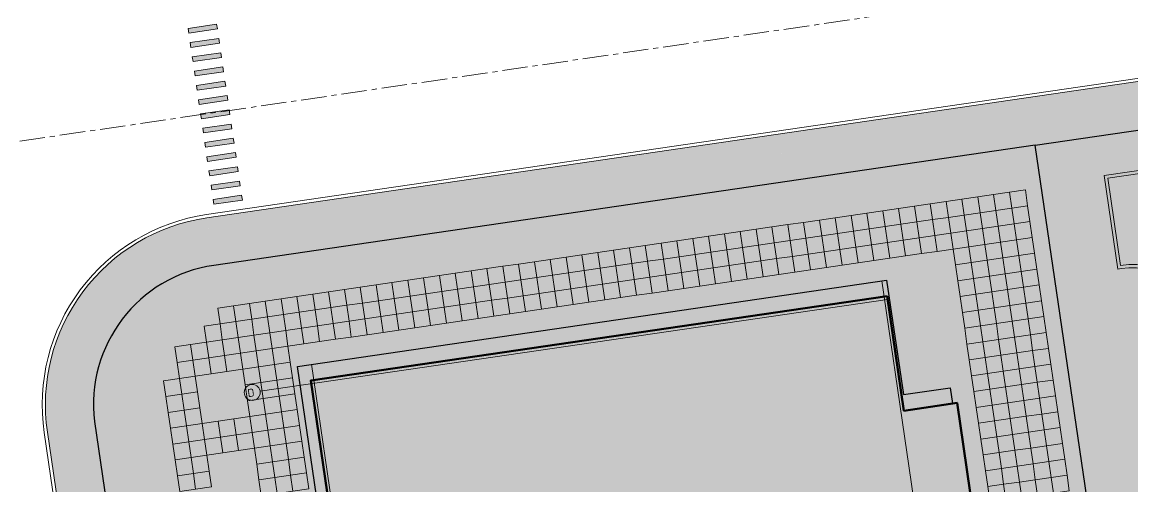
# Model space of a CAD drawing. Header units: metres. Extents: x 2 to 659295185, y -28 to 1124222152.
# Drawn here: x 656810.8 to 656880.2, y 1124447.7 to 1124476.7 of the extents above; entities that cross this region are included whole.
import ezdxf

# ---------------------------------------------------------------- set-up
doc = ezdxf.new("R2010")
doc.units = ezdxf.units.M
doc.header["$MEASUREMENT"] = 0
doc.linetypes.add('CENTER', pattern=[50.8, 31.75, -6.35, 6.35, -6.35])
for name, color, linetype, lineweight in [("a''brocal", 220, 'CONTINUOUS', 15), ('area verde', 76, 'CONTINUOUS', 13), ('eje vial', 1, 'CENTER', 15), ('ESCUELA', 7, 'CONTINUOUS', 15), ('paso peatonal', 252, 'CONTINUOUS', 5)]:
    doc.layers.add(name, color=color, linetype=linetype, lineweight=lineweight)
doc.layers.add('AREA ACERA', color=7, linetype='CONTINUOUS', lineweight=15, true_color=0xfbe193)
doc.layers.add('parcela simoncito', color=7, linetype='CONTINUOUS', lineweight=9, true_color=0xe9debe)
doc.styles.add('СПДС', font='isocpeur.ttf')
doc.linetypes.add('FENCELINE2', pattern='A,0.25,-0.1,[132,ltypeshp.shx,S=0.1,R=0,X=-0.1,Y=0],-0.1,1', length=1.45)

# ---------------------------------------------------------------- blocks, each defined once
blk = doc.blocks.new('simoncito')
at = {"layer": 'ESCUELA', "linetype": 'Continuous', "lineweight": 0}
blk.add_hatch(color=252, dxfattribs=at).paths.add_polyline_path([(-455.6, -2173.202), (-495.36, -2173.202), (-495.361, -2154.802), (-458.961, -2154.802), (-458.961, -2162.022), (-455.601, -2162.022)])
at = {"layer": 'ESCUELA', "color": 5, "linetype": 'Continuous', "lineweight": 30}
blk.add_lwpolyline([(-455.887, -2173.202), (-455.89, -2176.921), (-481.237, -2176.912), (-481.237, -2174.202), (-496.047, -2174.202), (-496.046, -2153.802), (-458.847, -2153.802), (-458.847, -2161.022), (-455.887, -2161.022), (-455.887, -2162.022)], dxfattribs=at)
at = {"layer": 'ESCUELA', "color": 1, "linetype": 'Continuous', "lineweight": 0}
for points in [[(-495.161, -2153.802), (-495.161, -2175.418)], [(-459.161, -2153.802), (-459.16, -2175.418)], [(-498.581, -2155.002), (-458.961, -2155.001)], [(-498.581, -2173.002), (-455.601, -2173.001)]]:
    blk.add_lwpolyline(points, dxfattribs=at)
at = {"layer": 'ESCUELA', "linetype": 'Continuous', "lineweight": 0}
blk.add_lwpolyline([(-455.6, -2173.202), (-495.36, -2173.202), (-495.361, -2154.802), (-458.961, -2154.802), (-458.961, -2162.022), (-455.601, -2162.022), (-455.6, -2173.202)], dxfattribs=at)
at = {"layer": 'ESCUELA', "linetype": 'Continuous', "lineweight": 50}
blk.add_lwpolyline([(-458.961, -2154.802), (-495.361, -2154.802), (-495.36, -2173.202), (-455.6, -2173.201), (-455.601, -2162.022), (-458.961, -2162.022), (-458.961, -2154.802)], dxfattribs=at)
at = {"layer": 'ESCUELA', "color": 1, "linetype": 'Continuous', "lineweight": 0}
for centre in [(-499.081, -2155.002), (-499.081, -2173.002), (-495.174, -2175.918), (-459.461, -2175.918)]:
    blk.add_circle(centre, 0.5, dxfattribs=at)
at = {"layer": 'ESCUELA', "color": 1, "lineweight": 50, "char_height": 0.5, "width": 0.38012, "attachment_point": 3, "rotation": 359.99786, "style": 'СПДС'}
for s, insert in [('D', (-498.952, -2154.763)), ('A', (-498.952, -2172.763)), ('1', (-495.03, -2175.673)), ('7', (-459.324, -2175.686))]:
    blk.add_mtext(s, dxfattribs=dict(at, insert=insert))
blk = doc.blocks.new('A$C3E6343CC')
at = {"layer": 'paso peatonal', "linetype": 'Continuous'}
for points in [[(2.041, -1.521), (0.26, -1.781), (0.304, -2.078), (2.085, -1.817)], [(2.172, -2.411), (0.391, -2.672), (0.434, -2.968), (2.215, -2.708)], [(2.302, -3.302), (0.521, -3.562), (0.564, -3.859), (2.345, -3.599)], [(2.432, -4.192), (0.651, -4.453), (0.694, -4.749), (2.475, -4.489)], [(2.562, -5.083), (0.781, -5.343), (0.825, -5.64), (2.606, -5.38)], [(2.692, -5.973), (0.911, -6.234), (0.955, -6.531), (2.736, -6.27)], [(2.823, -6.864), (1.042, -7.124), (1.085, -7.421), (2.866, -7.161)], [(2.953, -7.754), (1.172, -8.015), (1.215, -8.312), (2.996, -8.051)], [(3.083, -8.645), (1.302, -8.905), (1.345, -9.202), (3.126, -8.942)], [(3.213, -9.535), (1.432, -9.796), (1.476, -10.093), (3.257, -9.832)], [(3.343, -10.426), (1.562, -10.686), (1.606, -10.983), (3.387, -10.723)], [(3.474, -11.316), (1.693, -11.577), (1.736, -11.874), (3.517, -11.613)], [(3.604, -12.207), (1.823, -12.467), (1.866, -12.764), (3.647, -12.504)]]:
    blk.add_hatch(color=256, dxfattribs=at).paths.add_polyline_path(points)
at = {"layer": 'paso peatonal', "linetype": 'Continuous', "flags": 128}
for points in [[(2.041, -1.521), (0.26, -1.781), (0.304, -2.078), (2.085, -1.817), (2.041, -1.521)], [(2.172, -2.411), (0.391, -2.672), (0.434, -2.968), (2.215, -2.708), (2.172, -2.411)], [(2.302, -3.302), (0.521, -3.562), (0.564, -3.859), (2.345, -3.599), (2.302, -3.302)], [(2.432, -4.192), (0.651, -4.453), (0.694, -4.749), (2.475, -4.489), (2.432, -4.192)], [(2.562, -5.083), (0.781, -5.343), (0.825, -5.64), (2.606, -5.38), (2.562, -5.083)], [(2.692, -5.973), (0.911, -6.234), (0.955, -6.531), (2.736, -6.27), (2.692, -5.973)], [(2.823, -6.864), (1.042, -7.124), (1.085, -7.421), (2.866, -7.161), (2.823, -6.864)], [(2.953, -7.754), (1.172, -8.015), (1.215, -8.312), (2.996, -8.051), (2.953, -7.754)], [(3.083, -8.645), (1.302, -8.905), (1.345, -9.202), (3.126, -8.942), (3.083, -8.645)], [(3.213, -9.535), (1.432, -9.796), (1.476, -10.093), (3.257, -9.832), (3.213, -9.535)], [(3.343, -10.426), (1.562, -10.686), (1.606, -10.983), (3.387, -10.723), (3.343, -10.426)], [(3.474, -11.316), (1.693, -11.577), (1.736, -11.874), (3.517, -11.613), (3.474, -11.316)], [(3.604, -12.207), (1.823, -12.467), (1.866, -12.764), (3.647, -12.504), (3.604, -12.207)]]:
    blk.add_lwpolyline(points, dxfattribs=at)

msp = doc.modelspace()

# ---------------------------------------------------------------- hatches: boundary and pattern name
at = {"layer": 'AREA ACERA'}
h = msp.add_hatch(color=256, dxfattribs=at)
h.dxf.hatch_style = 1
edge = h.paths.add_edge_path()
edge.add_line((656812.7922, 1124448.5478), (656813.98, 1124448.7215))
edge.add_line((656813.98, 1124448.7215), (656817.6683, 1124423.4903))
edge.add_arc((656818.9188, 1124425.9955), 2.8, 243.473539, 278.317246)
edge.add_line((656819.3238, 1124423.225), (656819.5345, 1124423.2559))
edge.add_line((656819.5345, 1124423.2559), (656815.3534, 1124451.7639))
edge.add_arc((656824.0867, 1124452.8177), 8.7966, 98.296337, 186.880579, ccw=False)
edge.add_line((656822.8174, 1124461.5223), (656887.4748, 1124470.9756))
edge.add_arc((656884.6207, 1124470.7336), 2.8643, 4.845589, 42.940989)
edge.add_line((656886.7175, 1124472.6849), (656825.5277, 1124463.7392))
edge.add_line((656825.5277, 1124463.7392), (656825.3541, 1124464.9268))
edge.add_line((656825.3541, 1124464.9268), (656822.3866, 1124464.493))
edge.add_line((656822.3866, 1124464.493), (656822.5592, 1124463.3055))
edge.add_arc((656824.0935, 1124452.8171), 10.6, 98.322463, 186.098323)
edge.add_line((656813.5535, 1124451.691), (656812.3653, 1124451.5173))
edge.add_line((656812.3653, 1124451.5173), (656812.7922, 1124448.5478))
at = {"layer": 'area verde'}
h = msp.add_hatch(color=256, dxfattribs=at)
h.dxf.hatch_style = 1
h.paths.add_polyline_path([(656825.354, 1124464.9268), (656825.5277, 1124463.7392), (656886.7175, 1124472.6849, 0.2475264), (656884.2481, 1124473.5368)])
h.paths.add_polyline_path([(656822.5592, 1124463.3055), (656822.3856, 1124464.4928, 0.4040371), (656812.3653, 1124451.5173), (656813.5535, 1124451.691, -0.402889)])
h.paths.add_polyline_path([(656813.98, 1124448.7215), (656812.7922, 1124448.5478), (656816.1452, 1124425.6118, 0.2474557), (656817.6683, 1124423.4903)])
at = {"layer": 'parcela simoncito'}
h = msp.add_hatch(color=256, dxfattribs=at)
edge = h.paths.add_edge_path()
edge.add_line((656940.076, 1124478.666), (656947.3231, 1124429.0983))
edge.add_line((656947.3231, 1124429.0983), (656892.3966, 1124421.0684))
edge.add_arc((656894.9753, 1124402.8929), 18.3574, 98.075236, 135.22316)
edge.add_line((656881.9442, 1124415.8229), (656874.1358, 1124469.0252))
edge.add_line((656874.1358, 1124469.0252), (656940.076, 1124478.666))
h = msp.add_hatch(color=256, dxfattribs=at)
edge = h.paths.add_edge_path()
edge.add_arc((656894.8808, 1124403.0381), 18.2, 135.426857, 142.708059)
edge.add_line((656880.4017, 1124414.0651), (656822.1324, 1124405.5458))
edge.add_line((656822.1324, 1124405.5458), (656815.3534, 1124451.7639))
edge.add_arc((656824.0867, 1124452.8177), 8.7966, 98.296337, 186.880579, ccw=False)
edge.add_line((656822.8174, 1124461.5223), (656845.4525, 1124464.8332))
edge.add_line((656845.4525, 1124464.8332), (656874.1358, 1124469.0252))
edge.add_line((656874.1358, 1124469.0252), (656881.916, 1124415.8112))

# ---------------------------------------------------------------- linework, layer by layer
at = {"layer": "a''brocal", "elevation": 433.2399}
for points in [[(656820.3638, 1124417.6029), (656819.5636, 1124423.058), (656819.3528, 1124423.0271, -0.4163859), (656815.9472, 1124425.5836), (656812.2197, 1124451.0811, -0.4142177), (656822.3576, 1124464.6909), (656884.2184, 1124473.7346, -0.4164622), (656887.6436, 1124471.2035), (656887.6727, 1124471.0044), (656893.1297, 1124471.8022), (656893.1006, 1124472.0013, -0.4163859), (656895.6571, 1124475.4068), (657017.0779, 1124493.1573, -0.4119684)], [(656887.4748, 1124470.9755), (656887.4457, 1124471.1746, 0.4165412), (656884.2481, 1124473.5368), (656822.3866, 1124464.493, 0.4142177), (656812.4176, 1124451.11), (656816.1452, 1124425.6118, 0.4164622), (656819.3238, 1124423.225), (656819.5345, 1124423.2559)]]:
    msp.add_lwpolyline(points, format="xyb", dxfattribs=at)
at = {"layer": "a''brocal", "linetype": 'Continuous', "ltscale": 0.4, "elevation": 433.2399}
for points in [[(656878.4516, 1124467.1297), (656885.0811, 1124468.0989, 0.383115), (656887.4741, 1124470.9753, 0.383115)], [(656878.6784, 1124466.9608), (656885.11, 1124467.901, 0.3851753), (656887.673, 1124471.0044, 0.3851753)]]:
    msp.add_lwpolyline(points, format="xyb", dxfattribs=at)
for points in [[(656879.305, 1124461.2918), (656878.4516, 1124467.1297)], [(656879.474, 1124461.5186), (656879.474, 1124461.5186), (656878.6784, 1124466.9608)], [(656879.5029, 1124461.3207), (656879.305, 1124461.2918)]]:
    msp.add_lwpolyline(points, dxfattribs=at)
at = {"layer": "a''brocal", "linetype": 'Continuous', "ltscale": 0.4}
for radius in [5, 4.8]:
    msp.add_arc((656880.1972, 1124456.5712, 433.2399), radius, 8.317142, 98.317142, dxfattribs=at)
at = {"layer": 'eje vial', "ltscale": 0.05, "elevation": 433.2399, "flags": 128}
msp.add_lwpolyline([(656624.7067, 1124442.0844), (657049.9026, 1124504.2505)], dxfattribs=at)
at = {"layer": 'ESCUELA', "color": 1, "linetype": 'FENCELINE2', "lineweight": 30, "ltscale": 1.8, "elevation": 433.2399}
for points in [[(656940.076, 1124478.666), (656947.3231, 1124429.0983), (656892.3966, 1124421.0684, 0.163523), (656881.9442, 1124415.8229), (656881.9442, 1124415.8229), (656874.1358, 1124469.0252), (656940.076, 1124478.666)], [(656874.1358, 1124469.0251), (656822.8174, 1124461.5221, 0.4069889), (656815.3534, 1124451.7639), (656822.1328, 1124405.5421), (656880.4017, 1124414.0651, -0.0322911), (656881.942, 1124415.8376), (656874.1358, 1124469.0251)]]:
    msp.add_lwpolyline(points, format="xyb", dxfattribs=at)
at = {"layer": 'ESCUELA', "color": 248, "lineweight": 9, "ltscale": 100, "elevation": 433.2399}
for points in [[(656872.6774, 1124465.0984), (656872.5328, 1124466.0879), (656871.5433, 1124465.9432), (656871.6879, 1124464.9538)], [(656873.6669, 1124465.243), (656873.5223, 1124466.2325), (656872.5328, 1124466.0879), (656872.6774, 1124465.0984)], [(656867.73, 1124464.3753), (656867.5853, 1124465.3647), (656866.5958, 1124465.2201), (656866.7405, 1124464.2306)], [(656868.7194, 1124464.5199), (656868.5748, 1124465.5094), (656867.5853, 1124465.3647), (656867.73, 1124464.3753)], [(656869.7089, 1124464.6645), (656869.5643, 1124465.654), (656868.5748, 1124465.5094), (656868.7194, 1124464.5199)], [(656870.6984, 1124464.8091), (656870.5538, 1124465.7986), (656869.5643, 1124465.654), (656869.7089, 1124464.6645)], [(656871.6879, 1124464.9538), (656871.5433, 1124465.9432), (656870.5538, 1124465.7986), (656870.6984, 1124464.8091)], [(656862.7825, 1124463.6521), (656862.6379, 1124464.6416), (656861.6484, 1124464.497), (656861.793, 1124463.5075)], [(656863.772, 1124463.7968), (656863.6274, 1124464.7862), (656862.6379, 1124464.6416), (656862.7825, 1124463.6521)], [(656864.7615, 1124463.9414), (656864.6169, 1124464.9309), (656863.6274, 1124464.7862), (656863.772, 1124463.7968)], [(656865.751, 1124464.086), (656865.6064, 1124465.0755), (656864.6169, 1124464.9309), (656864.7615, 1124463.9414)], [(656866.7405, 1124464.2306), (656866.5958, 1124465.2201), (656865.6064, 1124465.0755), (656865.751, 1124464.086)], [(656869.8536, 1124463.675), (656869.7089, 1124464.6645), (656868.7194, 1124464.5199), (656868.8641, 1124463.5304)], [(656870.843, 1124463.8196), (656870.6984, 1124464.8091), (656869.7089, 1124464.6645), (656869.8536, 1124463.675)], [(656871.8325, 1124463.9643), (656871.6879, 1124464.9538), (656870.6984, 1124464.8091), (656870.843, 1124463.8196)], [(656872.822, 1124464.1089), (656872.6774, 1124465.0984), (656871.6879, 1124464.9538), (656871.8325, 1124463.9643)], [(656873.8115, 1124464.2535), (656873.6669, 1124465.243), (656872.6774, 1124465.0984), (656872.822, 1124464.1089)], [(656857.8351, 1124462.929), (656857.6905, 1124463.9185), (656856.701, 1124463.7739), (656856.8456, 1124462.7844)], [(656858.8246, 1124463.0736), (656858.68, 1124464.0631), (656857.6905, 1124463.9185), (656857.8351, 1124462.929)], [(656859.8141, 1124463.2183), (656859.6694, 1124464.2077), (656858.68, 1124464.0631), (656858.8246, 1124463.0736)], [(656860.8036, 1124463.3629), (656860.6589, 1124464.3524), (656859.6694, 1124464.2077), (656859.8141, 1124463.2183)], [(656861.793, 1124463.5075), (656861.6484, 1124464.497), (656860.6589, 1124464.3524), (656860.8036, 1124463.3629)], [(656864.9061, 1124462.9519), (656864.7615, 1124463.9414), (656863.772, 1124463.7968), (656863.9166, 1124462.8073)], [(656865.8956, 1124463.0965), (656865.751, 1124464.086), (656864.7615, 1124463.9414), (656864.9061, 1124462.9519)], [(656866.8851, 1124463.2411), (656866.7405, 1124464.2306), (656865.751, 1124464.086), (656865.8956, 1124463.0965)], [(656867.8746, 1124463.3858), (656867.73, 1124464.3753), (656866.7405, 1124464.2306), (656866.8851, 1124463.2411)], [(656868.8641, 1124463.5304), (656868.7194, 1124464.5199), (656867.73, 1124464.3753), (656867.8746, 1124463.3858)], [(656871.9772, 1124462.9748), (656871.8325, 1124463.9643), (656870.843, 1124463.8196), (656870.9877, 1124462.8302)], [(656872.9666, 1124463.1194), (656872.822, 1124464.1089), (656871.8325, 1124463.9643), (656871.9772, 1124462.9748)], [(656873.9561, 1124463.264), (656873.8115, 1124464.2535), (656872.822, 1124464.1089), (656872.9666, 1124463.1194)], [(656853.8771, 1124462.3505), (656853.7325, 1124463.34), (656852.743, 1124463.1954), (656852.8877, 1124462.2059)], [(656854.8666, 1124462.4951), (656854.722, 1124463.4846), (656853.7325, 1124463.34), (656853.8771, 1124462.3505)], [(656855.8561, 1124462.6398), (656855.7115, 1124463.6292), (656854.722, 1124463.4846), (656854.8666, 1124462.4951)], [(656856.8456, 1124462.7844), (656856.701, 1124463.7739), (656855.7115, 1124463.6292), (656855.8561, 1124462.6398)], [(656859.9587, 1124462.2288), (656859.8141, 1124463.2183), (656858.8246, 1124463.0736), (656858.9692, 1124462.0841)], [(656860.9482, 1124462.3734), (656860.8036, 1124463.3629), (656859.8141, 1124463.2183), (656859.9587, 1124462.2288)], [(656861.9377, 1124462.518), (656861.793, 1124463.5075), (656860.8036, 1124463.3629), (656860.9482, 1124462.3734)], [(656862.9272, 1124462.6626), (656862.7825, 1124463.6521), (656861.793, 1124463.5075), (656861.9377, 1124462.518)], [(656863.9166, 1124462.8073), (656863.772, 1124463.7968), (656862.7825, 1124463.6521), (656862.9272, 1124462.6626)], [(656867.0297, 1124462.2517), (656866.8851, 1124463.2411), (656865.8956, 1124463.0965), (656866.0402, 1124462.107)], [(656868.0192, 1124462.3963), (656867.8746, 1124463.3858), (656866.8851, 1124463.2411), (656867.0297, 1124462.2517)], [(656869.0087, 1124462.5409), (656868.8641, 1124463.5304), (656867.8746, 1124463.3858), (656868.0192, 1124462.3963)], [(656869.9982, 1124462.6855), (656869.8536, 1124463.675), (656868.8641, 1124463.5304), (656869.0087, 1124462.5409)], [(656870.9877, 1124462.8302), (656870.843, 1124463.8196), (656869.8536, 1124463.675), (656869.9982, 1124462.6855)], [(656874.1008, 1124462.2745), (656873.9561, 1124463.264), (656872.9666, 1124463.1194), (656873.1113, 1124462.1299)], [(656848.9297, 1124461.6274), (656848.7851, 1124462.6169), (656847.7956, 1124462.4722), (656847.9402, 1124461.4828)], [(656849.9192, 1124461.772), (656849.7746, 1124462.7615), (656848.7851, 1124462.6169), (656848.9297, 1124461.6274)], [(656850.9087, 1124461.9166), (656850.7641, 1124462.9061), (656849.7746, 1124462.7615), (656849.9192, 1124461.772)], [(656851.8982, 1124462.0613), (656851.7536, 1124463.0507), (656850.7641, 1124462.9061), (656850.9087, 1124461.9166)], [(656852.8877, 1124462.2059), (656852.743, 1124463.1954), (656851.7536, 1124463.0507), (656851.8982, 1124462.0613)], [(656856.0007, 1124461.6503), (656855.8561, 1124462.6398), (656854.8666, 1124462.4951), (656855.0113, 1124461.5056)], [(656856.9902, 1124461.7949), (656856.8456, 1124462.7844), (656855.8561, 1124462.6398), (656856.0007, 1124461.6503)], [(656857.9797, 1124461.9395), (656857.8351, 1124462.929), (656856.8456, 1124462.7844), (656856.9902, 1124461.7949)], [(656858.9692, 1124462.0841), (656858.8246, 1124463.0736), (656857.8351, 1124462.929), (656857.9797, 1124461.9395)], [(656862.0823, 1124461.5285), (656861.9377, 1124462.518), (656860.9482, 1124462.3734), (656861.0928, 1124461.3839)], [(656863.0718, 1124461.6732), (656862.9272, 1124462.6626), (656861.9377, 1124462.518), (656862.0823, 1124461.5285)], [(656864.0613, 1124461.8178), (656863.9166, 1124462.8073), (656862.9272, 1124462.6626), (656863.0718, 1124461.6732)], [(656865.0508, 1124461.9624), (656864.9061, 1124462.9519), (656863.9166, 1124462.8073), (656864.0613, 1124461.8178)], [(656866.0402, 1124462.107), (656865.8956, 1124463.0965), (656864.9061, 1124462.9519), (656865.0508, 1124461.9624)], [(656870.1428, 1124461.696), (656869.9982, 1124462.6855), (656869.0087, 1124462.5409), (656869.1533, 1124461.5514)], [(656871.1323, 1124461.8407), (656870.9877, 1124462.8302), (656869.9982, 1124462.6855), (656870.1428, 1124461.696)], [(656872.1218, 1124461.9853), (656871.9772, 1124462.9748), (656870.9877, 1124462.8302), (656871.1323, 1124461.8407)], [(656873.1113, 1124462.1299), (656872.9666, 1124463.1194), (656871.9772, 1124462.9748), (656872.1218, 1124461.9853)], [(656843.9823, 1124460.9043), (656843.8377, 1124461.8937), (656842.8482, 1124461.7491), (656842.9928, 1124460.7596)], [(656844.9718, 1124461.0489), (656844.8271, 1124462.0384), (656843.8377, 1124461.8937), (656843.9823, 1124460.9043)], [(656845.9613, 1124461.1935), (656845.8166, 1124462.183), (656844.8271, 1124462.0384), (656844.9718, 1124461.0489)], [(656846.9507, 1124461.3381), (656846.8061, 1124462.3276), (656845.8166, 1124462.183), (656845.9613, 1124461.1935)], [(656847.9402, 1124461.4828), (656847.7956, 1124462.4722), (656846.8061, 1124462.3276), (656846.9507, 1124461.3381)], [(656851.0533, 1124460.9271), (656850.9087, 1124461.9166), (656849.9192, 1124461.772), (656850.0638, 1124460.7825)], [(656852.0428, 1124461.0718), (656851.8982, 1124462.0613), (656850.9087, 1124461.9166), (656851.0533, 1124460.9271)], [(656853.0323, 1124461.2164), (656852.8877, 1124462.2059), (656851.8982, 1124462.0613), (656852.0428, 1124461.0718)], [(656854.0218, 1124461.361), (656853.8771, 1124462.3505), (656852.8877, 1124462.2059), (656853.0323, 1124461.2164)], [(656855.0113, 1124461.5056), (656854.8666, 1124462.4951), (656853.8771, 1124462.3505), (656854.0218, 1124461.361)], [(656858.1243, 1124460.95), (656857.9797, 1124461.9395), (656856.9902, 1124461.7949), (656857.1349, 1124460.8054)], [(656859.1138, 1124461.0947), (656858.9692, 1124462.0841), (656857.9797, 1124461.9395), (656858.1243, 1124460.95)], [(656860.1033, 1124461.2393), (656859.9587, 1124462.2288), (656858.9692, 1124462.0841), (656859.1138, 1124461.0947)], [(656861.0928, 1124461.3839), (656860.9482, 1124462.3734), (656859.9587, 1124462.2288), (656860.1033, 1124461.2393)], [(656871.2769, 1124460.8512), (656871.1323, 1124461.8407), (656870.1428, 1124461.696), (656870.2874, 1124460.7066)], [(656872.2664, 1124460.9958), (656872.1218, 1124461.9853), (656871.1323, 1124461.8407), (656871.2769, 1124460.8512)], [(656873.2559, 1124461.1404), (656873.1113, 1124462.1299), (656872.1218, 1124461.9853), (656872.2664, 1124460.9958)], [(656874.2454, 1124461.2851), (656874.1008, 1124462.2745), (656873.1113, 1124462.1299), (656873.2559, 1124461.1404)], [(656839.0349, 1124460.1811), (656838.8902, 1124461.1706), (656837.9007, 1124461.026), (656838.0454, 1124460.0365)], [(656840.0243, 1124460.3258), (656839.8797, 1124461.3152), (656838.8902, 1124461.1706), (656839.0349, 1124460.1811)], [(656841.0138, 1124460.4704), (656840.8692, 1124461.4599), (656839.8797, 1124461.3152), (656840.0243, 1124460.3258)], [(656842.0033, 1124460.615), (656841.8587, 1124461.6045), (656840.8692, 1124461.4599), (656841.0138, 1124460.4704)], [(656842.9928, 1124460.7596), (656842.8482, 1124461.7491), (656841.8587, 1124461.6045), (656842.0033, 1124460.615)], [(656846.1059, 1124460.204), (656845.9613, 1124461.1935), (656844.9718, 1124461.0489), (656845.1164, 1124460.0594)], [(656847.0954, 1124460.3486), (656846.9507, 1124461.3381), (656845.9613, 1124461.1935), (656846.1059, 1124460.204)], [(656848.0849, 1124460.4933), (656847.9402, 1124461.4828), (656846.9507, 1124461.3381), (656847.0954, 1124460.3486)], [(656849.0743, 1124460.6379), (656848.9297, 1124461.6274), (656847.9402, 1124461.4828), (656848.0849, 1124460.4933)], [(656850.0638, 1124460.7825), (656849.9192, 1124461.772), (656848.9297, 1124461.6274), (656849.0743, 1124460.6379)], [(656853.1769, 1124460.2269), (656853.0323, 1124461.2164), (656852.0428, 1124461.0718), (656852.1874, 1124460.0823)], [(656854.1664, 1124460.3715), (656854.0218, 1124461.361), (656853.0323, 1124461.2164), (656853.1769, 1124460.2269)], [(656855.1559, 1124460.5162), (656855.0113, 1124461.5056), (656854.0218, 1124461.361), (656854.1664, 1124460.3715)], [(656856.1454, 1124460.6608), (656856.0007, 1124461.6503), (656855.0113, 1124461.5056), (656855.1559, 1124460.5162)], [(656857.1349, 1124460.8054), (656856.9902, 1124461.7949), (656856.0007, 1124461.6503), (656856.1454, 1124460.6608)], [(656870.2874, 1124460.7066), (656870.1428, 1124461.696), (656869.1533, 1124461.5514), (656869.2979, 1124460.5619)], [(656873.4005, 1124460.1509), (656873.2559, 1124461.1404), (656872.2664, 1124460.9958), (656872.411, 1124460.0063)], [(656874.39, 1124460.2956), (656874.2454, 1124461.2851), (656873.2559, 1124461.1404), (656873.4005, 1124460.1509)], [(656834.0874, 1124459.458), (656833.9428, 1124460.4475), (656832.9533, 1124460.3029), (656833.0979, 1124459.3134)], [(656835.0769, 1124459.6026), (656834.9323, 1124460.5921), (656833.9428, 1124460.4475), (656834.0874, 1124459.458)], [(656836.0664, 1124459.7473), (656835.9218, 1124460.7367), (656834.9323, 1124460.5921), (656835.0769, 1124459.6026)], [(656837.0559, 1124459.8919), (656836.9113, 1124460.8814), (656835.9218, 1124460.7367), (656836.0664, 1124459.7473)], [(656838.0454, 1124460.0365), (656837.9007, 1124461.026), (656836.9113, 1124460.8814), (656837.0559, 1124459.8919)], [(656841.1584, 1124459.4809), (656841.0138, 1124460.4704), (656840.0243, 1124460.3258), (656840.169, 1124459.3363)], [(656842.1479, 1124459.6255), (656842.0033, 1124460.615), (656841.0138, 1124460.4704), (656841.1584, 1124459.4809)], [(656843.1374, 1124459.7701), (656842.9928, 1124460.7596), (656842.0033, 1124460.615), (656842.1479, 1124459.6255)], [(656844.1269, 1124459.9148), (656843.9823, 1124460.9043), (656842.9928, 1124460.7596), (656843.1374, 1124459.7701)], [(656845.1164, 1124460.0594), (656844.9718, 1124461.0489), (656843.9823, 1124460.9043), (656844.1269, 1124459.9148)], [(656848.2295, 1124459.5038), (656848.0849, 1124460.4933), (656847.0954, 1124460.3486), (656847.24, 1124459.3592)], [(656849.219, 1124459.6484), (656849.0743, 1124460.6379), (656848.0849, 1124460.4933), (656848.2295, 1124459.5038)], [(656850.2085, 1124459.793), (656850.0638, 1124460.7825), (656849.0743, 1124460.6379), (656849.219, 1124459.6484)], [(656851.1979, 1124459.9377), (656851.0533, 1124460.9271), (656850.0638, 1124460.7825), (656850.2085, 1124459.793)], [(656852.1874, 1124460.0823), (656852.0428, 1124461.0718), (656851.0533, 1124460.9271), (656851.1979, 1124459.9377)], [(656870.4321, 1124459.7171), (656870.2874, 1124460.7066), (656869.2979, 1124460.5619), (656869.4426, 1124459.5725)], [(656871.4215, 1124459.8617), (656871.2769, 1124460.8512), (656870.2874, 1124460.7066), (656870.4321, 1124459.7171)], [(656872.411, 1124460.0063), (656872.2664, 1124460.9958), (656871.2769, 1124460.8512), (656871.4215, 1124459.8617)], [(656830.1295, 1124458.8795), (656829.9848, 1124459.869), (656828.9954, 1124459.7244), (656829.14, 1124458.7349)], [(656831.119, 1124459.0241), (656830.9743, 1124460.0136), (656829.9848, 1124459.869), (656830.1295, 1124458.8795)], [(656832.1084, 1124459.1688), (656831.9638, 1124460.1582), (656830.9743, 1124460.0136), (656831.119, 1124459.0241)], [(656833.0979, 1124459.3134), (656832.9533, 1124460.3029), (656831.9638, 1124460.1582), (656832.1084, 1124459.1688)], [(656836.211, 1124458.7578), (656836.0664, 1124459.7473), (656835.0769, 1124459.6026), (656835.2215, 1124458.6131)], [(656837.2005, 1124458.9024), (656837.0559, 1124459.8919), (656836.0664, 1124459.7473), (656836.211, 1124458.7578)], [(656838.19, 1124459.047), (656838.0454, 1124460.0365), (656837.0559, 1124459.8919), (656837.2005, 1124458.9024)], [(656839.1795, 1124459.1916), (656839.0349, 1124460.1811), (656838.0454, 1124460.0365), (656838.19, 1124459.047)], [(656840.169, 1124459.3363), (656840.0243, 1124460.3258), (656839.0349, 1124460.1811), (656839.1795, 1124459.1916)], [(656843.282, 1124458.7807), (656843.1374, 1124459.7701), (656842.1479, 1124459.6255), (656842.2926, 1124458.636)], [(656844.2715, 1124458.9253), (656844.1269, 1124459.9148), (656843.1374, 1124459.7701), (656843.282, 1124458.7807)], [(656845.261, 1124459.0699), (656845.1164, 1124460.0594), (656844.1269, 1124459.9148), (656844.2715, 1124458.9253)], [(656846.2505, 1124459.2145), (656846.1059, 1124460.204), (656845.1164, 1124460.0594), (656845.261, 1124459.0699)], [(656847.24, 1124459.3592), (656847.0954, 1124460.3486), (656846.1059, 1124460.204), (656846.2505, 1124459.2145)], [(656871.5662, 1124458.8722), (656871.4215, 1124459.8617), (656870.4321, 1124459.7171), (656870.5767, 1124458.7276)], [(656872.5557, 1124459.0168), (656872.411, 1124460.0063), (656871.4215, 1124459.8617), (656871.5662, 1124458.8722)], [(656873.5451, 1124459.1615), (656873.4005, 1124460.1509), (656872.411, 1124460.0063), (656872.5557, 1124459.0168)], [(656874.5346, 1124459.3061), (656874.39, 1124460.2956), (656873.4005, 1124460.1509), (656873.5451, 1124459.1615)], [(656825.182, 1124458.1564), (656825.0374, 1124459.1459), (656824.0479, 1124459.0012), (656824.1926, 1124458.0118)], [(656826.1715, 1124458.301), (656826.0269, 1124459.2905), (656825.0374, 1124459.1459), (656825.182, 1124458.1564)], [(656827.161, 1124458.4456), (656827.0164, 1124459.4351), (656826.0269, 1124459.2905), (656826.1715, 1124458.301)], [(656828.1505, 1124458.5903), (656828.0059, 1124459.5797), (656827.0164, 1124459.4351), (656827.161, 1124458.4456)], [(656829.14, 1124458.7349), (656828.9954, 1124459.7244), (656828.0059, 1124459.5797), (656828.1505, 1124458.5903)], [(656832.2531, 1124458.1793), (656832.1084, 1124459.1688), (656831.119, 1124459.0241), (656831.2636, 1124458.0346)], [(656833.2426, 1124458.3239), (656833.0979, 1124459.3134), (656832.1084, 1124459.1688), (656832.2531, 1124458.1793)], [(656834.232, 1124458.4685), (656834.0874, 1124459.458), (656833.0979, 1124459.3134), (656833.2426, 1124458.3239)], [(656835.2215, 1124458.6131), (656835.0769, 1124459.6026), (656834.0874, 1124459.458), (656834.232, 1124458.4685)], [(656838.3346, 1124458.0575), (656838.19, 1124459.047), (656837.2005, 1124458.9024), (656837.3451, 1124457.9129)], [(656839.3241, 1124458.2022), (656839.1795, 1124459.1916), (656838.19, 1124459.047), (656838.3346, 1124458.0575)], [(656840.3136, 1124458.3468), (656840.169, 1124459.3363), (656839.1795, 1124459.1916), (656839.3241, 1124458.2022)], [(656841.3031, 1124458.4914), (656841.1584, 1124459.4809), (656840.169, 1124459.3363), (656840.3136, 1124458.3468)], [(656842.2926, 1124458.636), (656842.1479, 1124459.6255), (656841.1584, 1124459.4809), (656841.3031, 1124458.4914)], [(656870.5767, 1124458.7276), (656870.4321, 1124459.7171), (656869.4426, 1124459.5725), (656869.5872, 1124458.583)], [(656873.6898, 1124458.172), (656873.5451, 1124459.1615), (656872.5557, 1124459.0168), (656872.7003, 1124458.0274)], [(656874.6793, 1124458.3166), (656874.5346, 1124459.3061), (656873.5451, 1124459.1615), (656873.6898, 1124458.172)], [(656824.1929, 1124458.0096), (656824.0482, 1124458.9991), (656823.0588, 1124458.8544), (656823.2034, 1124457.865)], [(656827.3056, 1124457.4561), (656827.161, 1124458.4456), (656826.1715, 1124458.301), (656826.3162, 1124457.3115)], [(656828.2951, 1124457.6008), (656828.1505, 1124458.5903), (656827.161, 1124458.4456), (656827.3056, 1124457.4561)], [(656829.2846, 1124457.7454), (656829.14, 1124458.7349), (656828.1505, 1124458.5903), (656828.2951, 1124457.6008)], [(656830.2741, 1124457.89), (656830.1295, 1124458.8795), (656829.14, 1124458.7349), (656829.2846, 1124457.7454)], [(656831.2636, 1124458.0346), (656831.119, 1124459.0241), (656830.1295, 1124458.8795), (656830.2741, 1124457.89)], [(656834.3767, 1124457.479), (656834.232, 1124458.4685), (656833.2426, 1124458.3239), (656833.3872, 1124457.3344)], [(656835.3662, 1124457.6237), (656835.2215, 1124458.6131), (656834.232, 1124458.4685), (656834.3767, 1124457.479)], [(656836.3556, 1124457.7683), (656836.211, 1124458.7578), (656835.2215, 1124458.6131), (656835.3662, 1124457.6237)], [(656837.3451, 1124457.9129), (656837.2005, 1124458.9024), (656836.211, 1124458.7578), (656836.3556, 1124457.7683)], [(656870.7213, 1124457.7381), (656870.5767, 1124458.7276), (656869.5872, 1124458.583), (656869.7318, 1124457.5935)], [(656871.7108, 1124457.8827), (656871.5662, 1124458.8722), (656870.5767, 1124458.7276), (656870.7213, 1124457.7381)], [(656872.7003, 1124458.0274), (656872.5557, 1124459.0168), (656871.5662, 1124458.8722), (656871.7108, 1124457.8827)], [(656823.348, 1124456.8755), (656823.2034, 1124457.865), (656822.2139, 1124457.7203), (656822.3585, 1124456.7308)], [(656824.3375, 1124457.0201), (656824.1929, 1124458.0096), (656823.2034, 1124457.865), (656823.348, 1124456.8755)], [(656825.3267, 1124457.1669), (656825.182, 1124458.1564), (656824.1926, 1124458.0118), (656824.3372, 1124457.0223)], [(656826.3162, 1124457.3115), (656826.1715, 1124458.301), (656825.182, 1124458.1564), (656825.3267, 1124457.1669)], [(656829.4292, 1124456.7559), (656829.2846, 1124457.7454), (656828.2951, 1124457.6008), (656828.4397, 1124456.6113)], [(656830.4187, 1124456.9005), (656830.2741, 1124457.89), (656829.2846, 1124457.7454), (656829.4292, 1124456.7559)], [(656831.4082, 1124457.0452), (656831.2636, 1124458.0346), (656830.2741, 1124457.89), (656830.4187, 1124456.9005)], [(656832.3977, 1124457.1898), (656832.2531, 1124458.1793), (656831.2636, 1124458.0346), (656831.4082, 1124457.0452)], [(656833.3872, 1124457.3344), (656833.2426, 1124458.3239), (656832.2531, 1124458.1793), (656832.3977, 1124457.1898)], [(656870.8659, 1124456.7486), (656870.7213, 1124457.7381), (656869.7318, 1124457.5935), (656869.8764, 1124456.604)], [(656871.8554, 1124456.8932), (656871.7108, 1124457.8827), (656870.7213, 1124457.7381), (656870.8659, 1124456.7486)], [(656872.8449, 1124457.0379), (656872.7003, 1124458.0274), (656871.7108, 1124457.8827), (656871.8554, 1124456.8932)], [(656873.8344, 1124457.1825), (656873.6898, 1124458.172), (656872.7003, 1124458.0274), (656872.8449, 1124457.0379)], [(656874.8239, 1124457.3271), (656874.6793, 1124458.3166), (656873.6898, 1124458.172), (656873.8344, 1124457.1825)], [(656824.4821, 1124456.0306), (656824.3375, 1124457.0201), (656823.348, 1124456.8755), (656823.4926, 1124455.886)], [(656825.4713, 1124456.1774), (656825.3267, 1124457.1669), (656824.3372, 1124457.0223), (656824.4818, 1124456.0328)], [(656826.4608, 1124456.322), (656826.3162, 1124457.3115), (656825.3267, 1124457.1669), (656825.4713, 1124456.1774)], [(656827.4503, 1124456.4667), (656827.3056, 1124457.4561), (656826.3162, 1124457.3115), (656826.4608, 1124456.322)], [(656828.4397, 1124456.6113), (656828.2951, 1124457.6008), (656827.3056, 1124457.4561), (656827.4503, 1124456.4667)], [(656872.9895, 1124456.0484), (656872.8449, 1124457.0379), (656871.8554, 1124456.8932), (656872, 1124455.9038)], [(656873.979, 1124456.193), (656873.8344, 1124457.1825), (656872.8449, 1124457.0379), (656872.9895, 1124456.0484)], [(656874.9685, 1124456.3376), (656874.8239, 1124457.3271), (656873.8344, 1124457.1825), (656873.979, 1124456.193)], [(656821.5137, 1124455.5967), (656821.369, 1124456.5862), (656820.3796, 1124456.4416), (656820.5242, 1124455.4521)], [(656822.5031, 1124455.7414), (656822.3585, 1124456.7308), (656821.369, 1124456.5862), (656821.5137, 1124455.5967)], [(656823.4926, 1124455.886), (656823.348, 1124456.8755), (656822.3585, 1124456.7308), (656822.5031, 1124455.7414)], [(656826.6054, 1124455.3326), (656826.4608, 1124456.322), (656825.4713, 1124456.1774), (656825.6159, 1124455.1879)], [(656827.5949, 1124455.4772), (656827.4503, 1124456.4667), (656826.4608, 1124456.322), (656826.6054, 1124455.3326)], [(656871.0106, 1124455.7591), (656870.8659, 1124456.7486), (656869.8764, 1124456.604), (656870.0211, 1124455.6145)], [(656872, 1124455.9038), (656871.8554, 1124456.8932), (656870.8659, 1124456.7486), (656871.0106, 1124455.7591)], [(656875.1131, 1124455.3481), (656874.9685, 1124456.3376), (656873.979, 1124456.193), (656874.1236, 1124455.2035)], [(656821.6583, 1124454.6072), (656821.5137, 1124455.5967), (656820.5242, 1124455.4521), (656820.6688, 1124454.4626)], [(656822.6478, 1124454.7519), (656822.5031, 1124455.7414), (656821.5137, 1124455.5967), (656821.6583, 1124454.6072)], [(656823.6373, 1124454.8965), (656823.4926, 1124455.886), (656822.5031, 1124455.7414), (656822.6478, 1124454.7519)], [(656824.6267, 1124455.0411), (656824.4821, 1124456.0306), (656823.4926, 1124455.886), (656823.6373, 1124454.8965)], [(656825.6159, 1124455.1879), (656825.4713, 1124456.1774), (656824.4818, 1124456.0328), (656824.6264, 1124455.0433)], [(656871.1552, 1124454.7696), (656871.0106, 1124455.7591), (656870.0211, 1124455.6145), (656870.1657, 1124454.625)], [(656872.1447, 1124454.9143), (656872, 1124455.9038), (656871.0106, 1124455.7591), (656871.1552, 1124454.7696)], [(656873.1342, 1124455.0589), (656872.9895, 1124456.0484), (656872, 1124455.9038), (656872.1447, 1124454.9143)], [(656874.1236, 1124455.2035), (656873.979, 1124456.193), (656872.9895, 1124456.0484), (656873.1342, 1124455.0589)], [(656825.7605, 1124454.1984), (656825.6159, 1124455.1879), (656824.6264, 1124455.0433), (656824.7711, 1124454.0538)], [(656826.75, 1124454.3431), (656826.6054, 1124455.3326), (656825.6159, 1124455.1879), (656825.7605, 1124454.1984)], [(656827.7395, 1124454.4877), (656827.5949, 1124455.4772), (656826.6054, 1124455.3326), (656826.75, 1124454.3431)], [(656872.2893, 1124453.9248), (656872.1447, 1124454.9143), (656871.1552, 1124454.7696), (656871.2998, 1124453.7802)], [(656873.2788, 1124454.0694), (656873.1342, 1124455.0589), (656872.1447, 1124454.9143), (656872.2893, 1124453.9248)], [(656874.2683, 1124454.214), (656874.1236, 1124455.2035), (656873.1342, 1124455.0589), (656873.2788, 1124454.0694)], [(656875.2578, 1124454.3587), (656875.1131, 1124455.3481), (656874.1236, 1124455.2035), (656874.2683, 1124454.214)], [(656820.8134, 1124453.4731), (656820.6688, 1124454.4626), (656819.6793, 1124454.318), (656819.8239, 1124453.3285)], [(656821.8029, 1124453.6178), (656821.6583, 1124454.6072), (656820.6688, 1124454.4626), (656820.8134, 1124453.4731)], [(656825.9052, 1124453.209), (656825.7605, 1124454.1984), (656824.7711, 1124454.0538), (656824.9157, 1124453.0643)], [(656826.8947, 1124453.3536), (656826.75, 1124454.3431), (656825.7605, 1124454.1984), (656825.9052, 1124453.209)], [(656827.8841, 1124453.4982), (656827.7395, 1124454.4877), (656826.75, 1124454.3431), (656826.8947, 1124453.3536)], [(656871.2998, 1124453.7802), (656871.1552, 1124454.7696), (656870.1657, 1124454.625), (656870.3103, 1124453.6355)], [(656874.4129, 1124453.2245), (656874.2683, 1124454.214), (656873.2788, 1124454.0694), (656873.4234, 1124453.0799)], [(656875.4024, 1124453.3692), (656875.2578, 1124454.3587), (656874.2683, 1124454.214), (656874.4129, 1124453.2245)], [(656821.9475, 1124452.6283), (656821.8029, 1124453.6178), (656820.8134, 1124453.4731), (656820.9581, 1124452.4837)], [(656828.0288, 1124452.5087), (656827.8841, 1124453.4982), (656826.8947, 1124453.3536), (656827.0393, 1124452.3641)], [(656871.4444, 1124452.7907), (656871.2998, 1124453.7802), (656870.3103, 1124453.6355), (656870.4549, 1124452.646)], [(656872.4339, 1124452.9353), (656872.2893, 1124453.9248), (656871.2998, 1124453.7802), (656871.4444, 1124452.7907)], [(656873.4234, 1124453.0799), (656873.2788, 1124454.0694), (656872.2893, 1124453.9248), (656872.4339, 1124452.9353)], [(656820.9581, 1124452.4837), (656820.8134, 1124453.4731), (656819.8239, 1124453.3285), (656819.9686, 1124452.339)], [(656826.0498, 1124452.2195), (656825.9052, 1124453.209), (656824.9157, 1124453.0643), (656825.0603, 1124452.0748)], [(656827.0393, 1124452.3641), (656826.8947, 1124453.3536), (656825.9052, 1124453.209), (656826.0498, 1124452.2195)], [(656872.5785, 1124451.9458), (656872.4339, 1124452.9353), (656871.4444, 1124452.7907), (656871.5891, 1124451.8012)], [(656873.568, 1124452.0904), (656873.4234, 1124453.0799), (656872.4339, 1124452.9353), (656872.5785, 1124451.9458)], [(656874.5575, 1124452.2351), (656874.4129, 1124453.2245), (656873.4234, 1124453.0799), (656873.568, 1124452.0904)], [(656875.547, 1124452.3797), (656875.4024, 1124453.3692), (656874.4129, 1124453.2245), (656874.5575, 1124452.2351)], [(656821.1027, 1124451.4942), (656820.9581, 1124452.4837), (656819.9686, 1124452.339), (656820.1132, 1124451.3495)], [(656822.0922, 1124451.6388), (656821.9475, 1124452.6283), (656820.9581, 1124452.4837), (656821.1027, 1124451.4942)], [(656826.1944, 1124451.23), (656826.0498, 1124452.2195), (656825.0603, 1124452.0748), (656825.2049, 1124451.0854)], [(656827.1839, 1124451.3746), (656827.0393, 1124452.3641), (656826.0498, 1124452.2195), (656826.1944, 1124451.23)], [(656828.1734, 1124451.5192), (656828.0288, 1124452.5087), (656827.0393, 1124452.3641), (656827.1839, 1124451.3746)], [(656871.5891, 1124451.8012), (656871.4444, 1124452.7907), (656870.4549, 1124452.646), (656870.5996, 1124451.6566)], [(656874.7021, 1124451.2456), (656874.5575, 1124452.2351), (656873.568, 1124452.0904), (656873.7127, 1124451.1009)], [(656875.6916, 1124451.3902), (656875.547, 1124452.3797), (656874.5575, 1124452.2351), (656874.7021, 1124451.2456)], [(656821.2473, 1124450.5047), (656821.1027, 1124451.4942), (656820.1132, 1124451.3495), (656820.2578, 1124450.3601)], [(656822.2368, 1124450.6493), (656822.0922, 1124451.6388), (656821.1027, 1124451.4942), (656821.2473, 1124450.5047)], [(656823.2263, 1124450.7939), (656823.0816, 1124451.7834), (656822.0922, 1124451.6388), (656822.2368, 1124450.6493)], [(656824.2158, 1124450.9386), (656824.0711, 1124451.928), (656823.0816, 1124451.7834), (656823.2263, 1124450.7939)], [(656825.2052, 1124451.0832), (656825.0606, 1124452.0727), (656824.0711, 1124451.928), (656824.2158, 1124450.9386)], [(656828.318, 1124450.5297), (656828.1734, 1124451.5192), (656827.1839, 1124451.3746), (656827.3285, 1124450.3851)], [(656871.7337, 1124450.8117), (656871.5891, 1124451.8012), (656870.5996, 1124451.6566), (656870.7442, 1124450.6671)], [(656872.7232, 1124450.9563), (656872.5785, 1124451.9458), (656871.5891, 1124451.8012), (656871.7337, 1124450.8117)], [(656873.7127, 1124451.1009), (656873.568, 1124452.0904), (656872.5785, 1124451.9458), (656872.7232, 1124450.9563)], [(656823.3709, 1124449.8044), (656823.2263, 1124450.7939), (656822.2368, 1124450.6493), (656822.3814, 1124449.6598)], [(656824.3604, 1124449.9491), (656824.2158, 1124450.9386), (656823.2263, 1124450.7939), (656823.3709, 1124449.8044)], [(656825.3499, 1124450.0937), (656825.2052, 1124451.0832), (656824.2158, 1124450.9386), (656824.3604, 1124449.9491)], [(656826.339, 1124450.2405), (656826.1944, 1124451.23), (656825.2049, 1124451.0854), (656825.3496, 1124450.0959)], [(656827.3285, 1124450.3851), (656827.1839, 1124451.3746), (656826.1944, 1124451.23), (656826.339, 1124450.2405)], [(656871.8783, 1124449.8222), (656871.7337, 1124450.8117), (656870.7442, 1124450.6671), (656870.8888, 1124449.6776)], [(656872.8678, 1124449.9668), (656872.7232, 1124450.9563), (656871.7337, 1124450.8117), (656871.8783, 1124449.8222)], [(656873.8573, 1124450.1115), (656873.7127, 1124451.1009), (656872.7232, 1124450.9563), (656872.8678, 1124449.9668)], [(656874.8468, 1124450.2561), (656874.7021, 1124451.2456), (656873.7127, 1124451.1009), (656873.8573, 1124450.1115)], [(656875.8363, 1124450.4007), (656875.6916, 1124451.3902), (656874.7021, 1124451.2456), (656874.8468, 1124450.2561)], [(656821.3919, 1124449.5152), (656821.2473, 1124450.5047), (656820.2578, 1124450.3601), (656820.4024, 1124449.3706)], [(656822.3814, 1124449.6598), (656822.2368, 1124450.6493), (656821.2473, 1124450.5047), (656821.3919, 1124449.5152)], [(656826.4837, 1124449.251), (656826.339, 1124450.2405), (656825.3496, 1124450.0959), (656825.4942, 1124449.1064)], [(656827.4732, 1124449.3956), (656827.3285, 1124450.3851), (656826.339, 1124450.2405), (656826.4837, 1124449.251)], [(656828.4626, 1124449.5403), (656828.318, 1124450.5297), (656827.3285, 1124450.3851), (656827.4732, 1124449.3956)], [(656874.0019, 1124449.122), (656873.8573, 1124450.1115), (656872.8678, 1124449.9668), (656873.0124, 1124448.9773)], [(656874.9914, 1124449.2666), (656874.8468, 1124450.2561), (656873.8573, 1124450.1115), (656874.0019, 1124449.122)], [(656875.9809, 1124449.4112), (656875.8363, 1124450.4007), (656874.8468, 1124450.2561), (656874.9914, 1124449.2666)], [(656821.5365, 1124448.5257), (656821.3919, 1124449.5152), (656820.4024, 1124449.3706), (656820.5471, 1124448.3811)], [(656822.526, 1124448.6703), (656822.3814, 1124449.6598), (656821.3919, 1124449.5152), (656821.5365, 1124448.5257)], [(656827.6178, 1124448.4061), (656827.4732, 1124449.3956), (656826.4837, 1124449.251), (656826.6283, 1124448.2615)], [(656828.6073, 1124448.5508), (656828.4626, 1124449.5403), (656827.4732, 1124449.3956), (656827.6178, 1124448.4061)], [(656872.0229, 1124448.8327), (656871.8783, 1124449.8222), (656870.8888, 1124449.6776), (656871.0334, 1124448.6881)], [(656873.0124, 1124448.9773), (656872.8678, 1124449.9668), (656871.8783, 1124449.8222), (656872.0229, 1124448.8327)], [(656876.1255, 1124448.4217), (656875.9809, 1124449.4112), (656874.9914, 1124449.2666), (656875.136, 1124448.2771)], [(656822.6707, 1124447.6808), (656822.526, 1124448.6703), (656821.5365, 1124448.5257), (656821.6812, 1124447.5362)], [(656826.6283, 1124448.2615), (656826.4837, 1124449.251), (656825.4942, 1124449.1064), (656825.6388, 1124448.1169)], [(656872.1676, 1124447.8432), (656872.0229, 1124448.8327), (656871.0334, 1124448.6881), (656871.1781, 1124447.6986)], [(656873.157, 1124447.9879), (656873.0124, 1124448.9773), (656872.0229, 1124448.8327), (656872.1676, 1124447.8432)], [(656874.1465, 1124448.1325), (656874.0019, 1124449.122), (656873.0124, 1124448.9773), (656873.157, 1124447.9879)], [(656875.136, 1124448.2771), (656874.9914, 1124449.2666), (656874.0019, 1124449.122), (656874.1465, 1124448.1325)], [(656821.6812, 1124447.5362), (656821.5365, 1124448.5257), (656820.5471, 1124448.3811), (656820.6917, 1124447.3916)], [(656826.7729, 1124447.272), (656826.6283, 1124448.2615), (656825.6388, 1124448.1169), (656825.7834, 1124447.1274)], [(656827.7624, 1124447.4167), (656827.6178, 1124448.4061), (656826.6283, 1124448.2615), (656826.7729, 1124447.272)], [(656828.7519, 1124447.5613), (656828.6073, 1124448.5508), (656827.6178, 1124448.4061), (656827.7624, 1124447.4167)], [(656873.3017, 1124446.9984), (656873.157, 1124447.9879), (656872.1676, 1124447.8432), (656872.3122, 1124446.8537)], [(656874.2912, 1124447.143), (656874.1465, 1124448.1325), (656873.157, 1124447.9879), (656873.3017, 1124446.9984)], [(656875.2806, 1124447.2876), (656875.136, 1124448.2771), (656874.1465, 1124448.1325), (656874.2912, 1124447.143)], [(656876.2701, 1124447.4322), (656876.1255, 1124448.4217), (656875.136, 1124448.2771), (656875.2806, 1124447.2876)], [(656872.3122, 1124446.8537), (656872.1676, 1124447.8432), (656871.1781, 1124447.6986), (656871.3227, 1124446.7091)]]:
    msp.add_lwpolyline(points, close=True, dxfattribs=at)

# ---------------------------------------------------------------- block references
at = {"layer": "a''brocal", "color": 4, "rotation": 8.317245709827006}
msp.add_blockref('simoncito', (657007.3222, 1126658.117, 433.2399), dxfattribs=at)
at = {"layer": 'paso peatonal', "linetype": 'Continuous', "lineweight": 0}
msp.add_blockref('A$C3E6343CC', (656820.9522, 1124478.103, 433.2399), dxfattribs=at)

doc.saveas('drawing.dxf')
